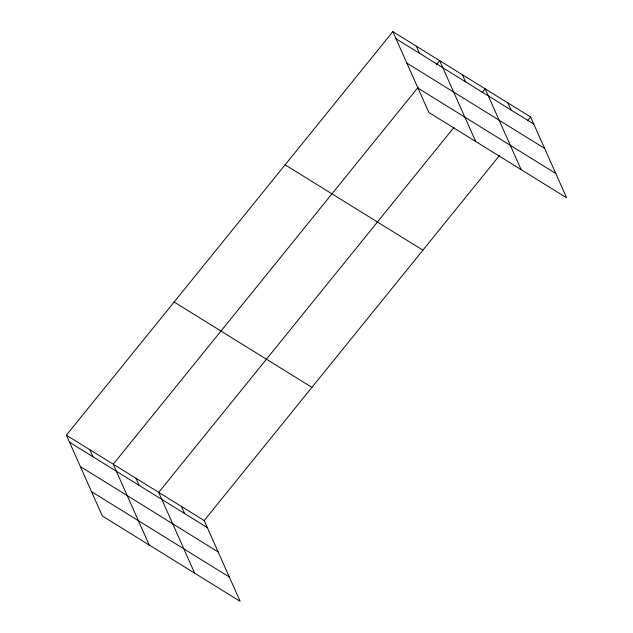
<?xml version="1.0" encoding="UTF-8"?>
<svg xmlns="http://www.w3.org/2000/svg" width="633" height="633" viewBox="0 0 633 633"><rect width="100%" height="100%" fill="white"/><g stroke="black" fill="none" stroke-linecap="round" stroke-linejoin="round"><path stroke-width="0.95" d="M66.394 435.188L204.174 520.548L240.152 601.35L102.364 515.998L66.394 435.188L392.848 31.65L530.636 117.002L566.606 197.812L428.826 112.452L392.848 31.65M418.271 87.156L113.236 464.211L149.214 545.013M436.635 64.455L439.698 60.673L475.676 141.476M453.948 127.423L158.701 492.379L194.679 573.182M482.101 92.624L485.163 88.834L521.141 169.644M204.174 520.548L499.413 155.591M527.574 120.784L530.636 117.002M395.997 38.724L533.785 124.076M406.829 63.055L544.617 148.407M417.994 88.122L555.774 173.482M285.119 164.817L422.899 250.17M174.122 302.02L311.903 387.372M69.535 442.261L207.323 527.613M80.375 466.592L218.156 551.944M91.532 491.667L229.312 577.019M507.895 102.918L511.045 109.992M462.43 74.757L465.579 81.823M416.277 46.162L419.426 53.235M181.442 506.463L184.583 513.529M135.968 478.295L139.118 485.369M89.815 449.699L92.964 456.773"/></g></svg>
